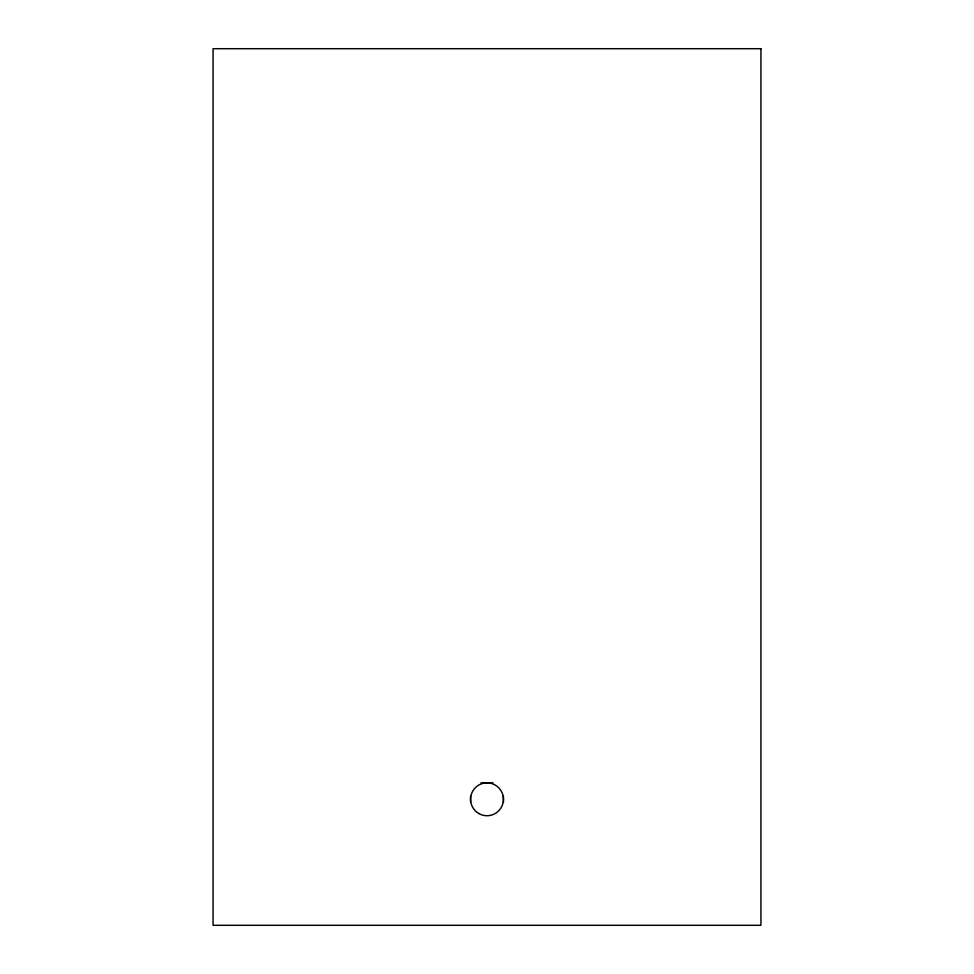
<?xml version="1.0" encoding="UTF-8"?>
<svg xmlns="http://www.w3.org/2000/svg" width="974" height="974" viewBox="0 0 974 974"><rect width="100%" height="100%" fill="white"/><g stroke="black" fill="none" stroke-linecap="round" stroke-linejoin="round"><path stroke-width="1.46" d="M481.022 782.852L492.978 782.852M503.436 796.306L503.436 802.272M470.564 796.306L470.564 802.272M760.938 48.7L213.062 48.7L213.062 925.3L760.938 925.3L760.938 48.7M478.782 813.521A16.436 16.436 0 0 0 503.436 799.289A16.436 16.436 0 0 0 478.782 785.056A16.436 16.436 0 0 0 478.782 813.521"/></g></svg>
